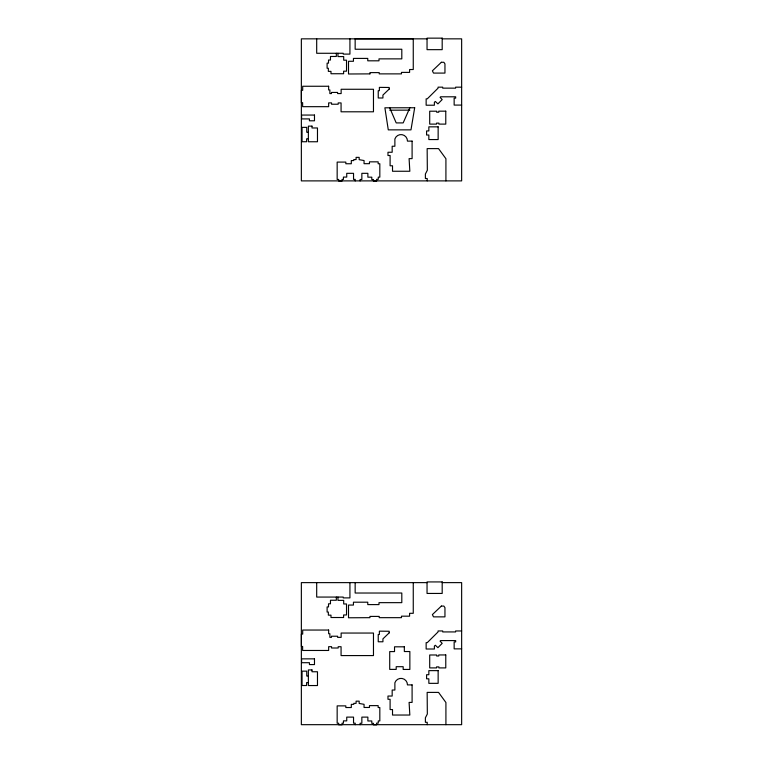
<?xml version="1.0" encoding="UTF-8"?>
<svg xmlns="http://www.w3.org/2000/svg" width="763" height="763" viewBox="0 0 763 763"><rect width="100%" height="100%" fill="white"/><g stroke="black" fill="none" stroke-linecap="round" stroke-linejoin="round"><path stroke-width="1.14" d="M409.855 107.755L403.169 122.91L396.197 122.91L389.721 107.802M389.721 110.187L409.855 110.139M427.213 38.846L301.356 38.846L301.356 180.888L461.644 180.888L461.644 38.846L442.645 38.846M461.644 87.173L455.625 87.173L455.625 88.146L442.712 88.146L442.712 87.163L438.067 87.163L438.067 88.146L427.27 98.847L426.145 98.847L426.145 105.218L434.385 105.218L434.385 102.242L435.368 101.479L437.914 103.882L442.178 99.572L440.098 97.359L440.566 96.796L455.673 96.796L455.673 98.141L454.147 98.141L454.147 105.084L461.644 105.084M308.376 132.247L306.745 132.247L306.745 127.364L302.053 127.364L302.053 141.737L306.592 141.737L306.592 138.828L308.376 138.828M427.213 582.627L301.356 582.627L301.356 724.678L461.644 724.678L461.644 582.627L442.645 582.627M461.644 630.963L455.625 630.963L455.625 631.926L442.712 631.926L442.712 630.953L438.067 630.953L438.067 631.926L427.27 642.637L426.145 642.637L426.145 649.008L434.385 649.008L434.385 646.032L435.368 645.269L437.914 647.663L442.178 643.352L440.098 641.149L440.566 640.586L455.673 640.586L455.673 641.921L454.147 641.921L454.147 648.865L461.644 648.865M308.376 676.028L306.745 676.028L306.745 671.154L302.053 671.154L302.053 685.517L306.592 685.517L306.592 682.608L308.376 682.608M445.916 180.888L445.916 158.723L438.544 148.613L427.156 148.613L427.337 170.235L425.392 174.012L425.392 178.513L427.213 178.513L427.213 180.888M445.916 724.678L445.916 702.504L438.544 692.394L427.156 692.394L427.337 714.015L425.392 717.792L425.392 722.303L427.213 722.303L427.213 724.678M413.26 582.598L413.26 613.309L409.597 613.309L409.597 616.18L401.462 616.18L401.462 617.668L379.221 617.668L379.221 616.409L369.941 616.409L369.941 617.668L348.51 617.782L348.51 605.059L353.441 605.059L353.441 602.198L367.766 602.198L367.766 604.601L378.992 604.601L378.992 602.656L401.805 602.656L401.805 593.023L355.157 593.023L355.157 582.598M360.107 180.936L360.107 179.477L361.853 179.477L361.853 173.325L367.871 173.325L367.871 177.178L371.791 177.178L371.791 179.543L373.441 179.543L373.441 181.069L376.617 181.069L376.617 179.315L378.267 179.315L378.267 177.15L379.821 177.15L379.821 163.749L378.162 163.749L378.162 161.842L369.464 161.842L369.464 163.683L364.056 163.683L364.056 160.545L359.163 159.667L359.163 157.369L356.092 157.369L356.092 159.572L353.765 159.572L353.765 160.573L351.304 160.573L351.304 163.749L345.83 163.749L345.83 162.099L337.16 162.099L337.16 179.448L338.677 179.448L338.677 181.003L342.043 181.003L342.043 179.41L343.436 179.41L343.436 177.083L346.736 177.083L346.736 173.325L353.536 173.325L353.536 179.381L355.215 179.381L355.215 180.936M360.107 724.716L360.107 723.267L361.853 723.267L361.853 717.115L367.871 717.115L367.871 720.968L371.791 720.968L371.791 723.324L373.441 723.324L373.441 724.85L376.617 724.85L376.617 723.105L378.267 723.105L378.267 720.93L379.821 720.93L379.821 707.53L378.162 707.53L378.162 705.622L369.464 705.622L369.464 707.473L364.056 707.473L364.056 704.325L359.163 703.457L359.163 701.159L356.092 701.159L356.092 703.362L353.765 703.362L353.765 704.363L351.304 704.363L351.304 707.53L345.83 707.53L345.83 705.88L337.16 705.88L337.16 723.229L338.677 723.229L338.677 724.783L342.043 724.783L342.043 723.2L343.436 723.2L343.436 720.873L346.736 720.873L346.736 717.115L353.536 717.115L353.536 723.171L355.215 723.171L355.215 724.716M349.931 38.846L349.931 54.106L343.236 54.106L343.236 53.276L316.693 53.276L316.693 38.846M349.931 582.627L349.931 597.896L343.236 597.896L343.236 597.067L316.693 597.067L316.693 582.627M337.971 53.276L337.971 56.586L343.693 56.586L343.693 60.182L346.526 60.182L346.526 71.178L343.608 71.178L343.608 73.734L330.98 73.734L330.98 71.379L328.348 71.379L328.348 68.26L327.108 68.26L327.108 63.138L328.51 63.138L328.51 60.029L330.465 60.029L330.465 56.472L336.34 56.472L336.34 53.276M337.971 597.067L337.971 600.376L343.693 600.376L343.693 603.972L346.526 603.972L346.526 614.959L343.608 614.959L343.608 617.515L330.98 617.515L330.98 615.159L328.348 615.159L328.348 612.04L327.108 612.04L327.108 606.928L328.51 606.928L328.51 603.81L330.465 603.81L330.465 600.252L336.34 600.252L336.34 597.067M414.681 107.755L410.98 129.863L388.281 129.863L384.886 107.802L414.681 107.755M389.206 89.061L382.931 95.079L382.931 97.988L378.238 97.988L378.238 90.711L379.373 90.711L379.373 87.373L389.206 87.468L389.206 89.061M389.206 632.842L382.931 638.86L382.931 641.778L378.238 641.778L378.238 634.492L379.373 634.492L379.373 631.163L389.206 631.259L389.206 632.842M441.367 62.28L432.392 70.806L433.498 73.086L444.953 73.086L444.953 63.882L443.856 62.28L441.367 62.28M441.367 606.07L432.392 614.587L433.498 616.866L444.953 616.866L444.953 607.663L443.856 606.07L441.367 606.07M369.941 73.877L348.51 73.992L348.51 61.278L353.441 61.278L353.441 58.408L367.766 58.408L367.766 60.811L378.992 60.811L378.992 58.865L401.805 58.865L401.805 49.242L355.157 49.242L355.157 38.808L413.26 38.808L413.26 69.528L409.597 69.528L409.597 72.39L401.462 72.39L401.462 73.877L379.221 73.877L379.221 72.619L369.941 72.619L369.941 73.877M442.187 38.15L427.042 38.15L427.042 49.662L442.187 49.662L442.187 38.15M328.643 86.257L302.692 86.257L302.692 90.301L301.356 90.301L301.395 102.671L302.625 102.671L302.625 106.677L328.643 106.677L328.643 102.891L331.562 102.891L331.562 104.226L338.19 104.226L338.19 102.929L341.071 102.929L341.071 111.799L373.469 111.799L373.469 89.271L341.137 89.271L341.137 93.572L337.608 93.572L337.608 92.437L331.466 92.437L331.466 93.572L329.874 93.572L329.874 89.948L328.643 89.948L328.643 86.257M445.773 111.169L438.773 111.169L438.773 112.209L436.655 112.209L436.655 111.207L429.703 111.207L429.703 124.111L436.541 124.111L436.541 123.12L438.897 123.12L438.897 124.111L445.773 124.111L445.773 111.169M314.48 115.06L301.595 115.06L301.595 118.914L309.435 118.914L309.435 120.792L314.48 120.792L314.48 115.06M311.991 126.133L308.376 126.133L308.376 141.756L317.475 141.756L317.475 127.974L311.991 127.974L311.991 126.133M438.143 126.839L428.844 126.839L428.844 130.931L426.584 130.931L426.584 135.022L428.844 135.022L428.844 139.562L438.143 139.562L438.143 126.839M412.096 141.117L407.461 141.117A6.457 6.457 0 0 0 394.881 138.99L394.881 146.238L392.172 146.238L392.172 152.257L387.976 152.257L387.976 155.518L390.103 155.518L390.103 165.781L392.516 165.781L392.516 171.255L409.836 171.255L409.092 158.628L412.096 158.628L412.096 141.117M442.187 581.931L427.042 581.931L427.042 593.442L442.187 593.442L442.187 581.931M328.643 630.047L302.692 630.047L302.692 634.091L301.356 634.091L301.395 646.452L302.625 646.452L302.625 650.467L328.643 650.467L328.643 646.681L331.562 646.681L331.562 648.006L338.19 648.006L338.19 646.709L341.071 646.709L341.071 655.579L373.469 655.579L373.469 633.052L341.137 633.052L341.137 637.363L337.608 637.363L337.608 636.228L331.466 636.228L331.466 637.363L329.874 637.363L329.874 633.729L328.643 633.729L328.643 630.047M404.342 646.814L394.528 646.814L394.528 651.592L389.721 651.592L389.721 669.389L396.197 669.389L396.197 666.69L403.169 666.69L403.169 669.447L409.855 669.447L409.855 651.535L404.342 651.535L404.342 646.814M445.773 654.95L438.773 654.95L438.773 655.989L436.655 655.989L436.655 654.988L429.703 654.988L429.703 667.902L436.541 667.902L436.541 666.9L438.897 666.9L438.897 667.902L445.773 667.902L445.773 654.95M314.48 658.85L301.595 658.85L301.595 662.704L309.435 662.704L309.435 664.583L314.48 664.583L314.48 658.85M311.991 669.924L308.376 669.924L308.376 685.546L317.475 685.546L317.475 671.755L311.991 671.755L311.991 669.924M438.143 670.629L428.844 670.629L428.844 674.721L426.584 674.721L426.584 678.812L428.844 678.812L428.844 683.343L438.143 683.343L438.143 670.629M412.096 684.897L407.461 684.897A6.457 6.457 0 0 0 394.881 682.78L394.881 690.029L392.172 690.029L392.172 696.047L387.976 696.047L387.976 699.299L390.103 699.299L390.103 709.561L392.516 709.561L392.516 715.036L409.836 715.036L409.092 702.408L412.096 702.408L412.096 684.897"/></g></svg>
